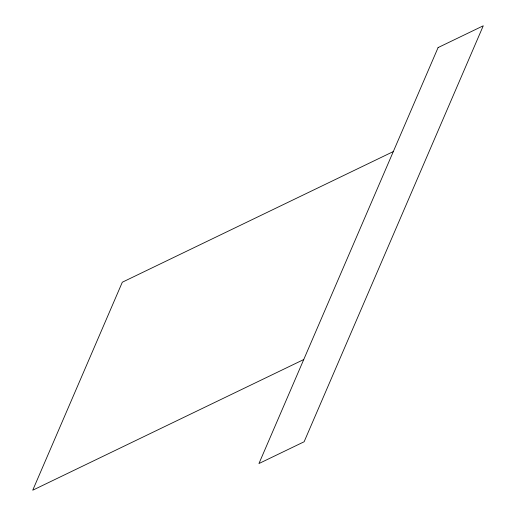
<?xml version="1.0" encoding="UTF-8"?>
<svg xmlns="http://www.w3.org/2000/svg" width="516" height="516" viewBox="0 0 516 516"><rect width="100%" height="100%" fill="white"/><g stroke="black" fill="none" stroke-linecap="round" stroke-linejoin="round"><path stroke-width="0.77" d="M393.308 151.569L122.311 282.22L32.74 490.2L303.737 359.549M438.097 47.575L258.948 463.542L304.118 441.767L483.26 25.8L438.097 47.575"/></g></svg>
